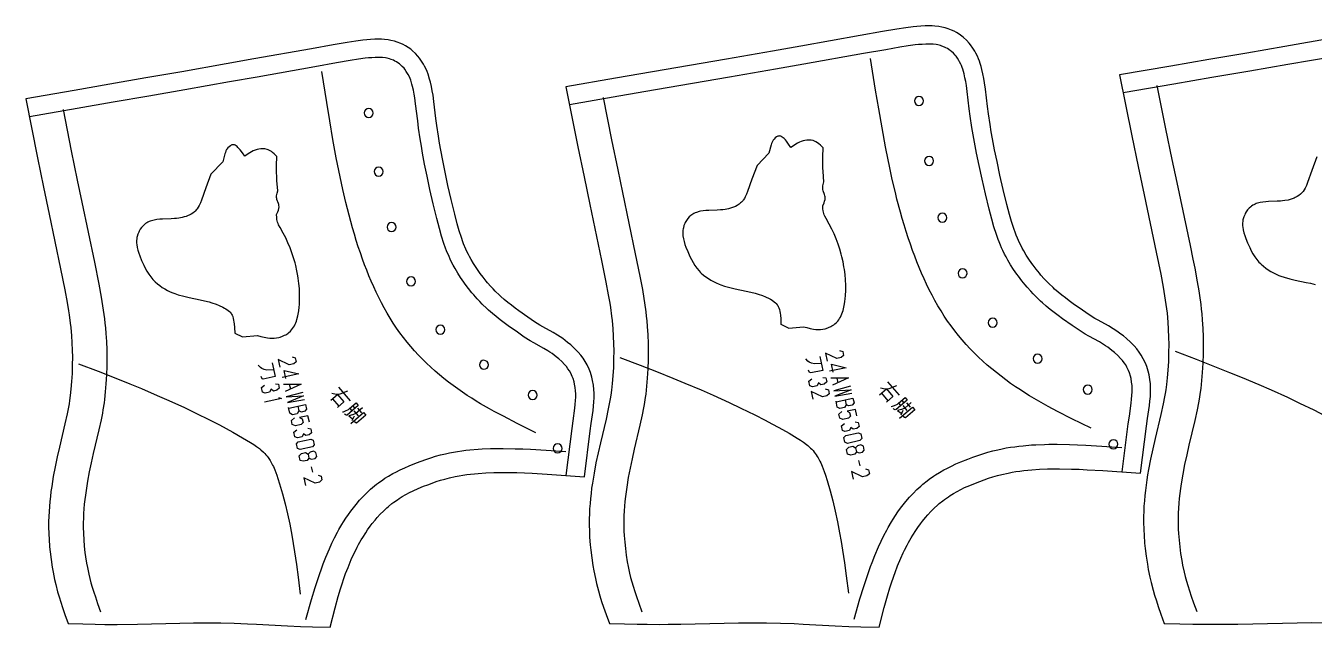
# Model space of a CAD drawing. Extents: x 870 to 2252, y -335 to 1751.
# Drawn here: x 869.5 to 1226.9, y -334.7 to -167.7 of the extents above; entities that cross this region are included whole.
import ezdxf

# ---------------------------------------------------------------- set-up
doc = ezdxf.new("R2010")
doc.units = 0

msp = doc.modelspace()

# ---------------------------------------------------------------- linework, layer by layer
for points in [[(1019.297302, -184.619171), (1022.661621, -201.320267), (1024.364624, -209.670822), (1025.943115, -217.271286), (1029.217896, -232.843201), (1030.441528, -238.842331), (1031.100708, -242.375977), (1031.495239, -244.737762), (1031.675293, -245.9207), (1031.994873, -248.291092), (1032.131958, -249.478897), (1032.354614, -251.859726), (1032.480957, -253.799957), (1032.568237, -256.067688), (1032.594849, -257.88266), (1032.574707, -260.215973), (1032.494995, -262.548187), (1032.357178, -264.87796), (1032.179565, -267.010956), (1031.981567, -268.815063), (1031.779785, -270.282684), (1031.628906, -271.233795), (1031.464355, -272.182465), (1031.098999, -274.073792), (1030.481201, -276.899811), (1028.904785, -283.483124), (1028.266113, -286.271912), (1027.673828, -289.07135), (1027.140869, -291.880554), (1026.679688, -294.698578), (1026.47998, -296.110687), (1026.303101, -297.52475), (1026.150391, -298.940582), (1026.023804, -300.358032), (1025.924683, -301.777222), (1025.854614, -303.197693), (1025.815186, -304.619751), (1025.807739, -306.061951), (1025.856689, -308.226166), (1025.928223, -309.668579), (1026.091187, -311.830109), (1026.235962, -313.268585), (1026.504395, -315.420959), (1026.833008, -317.564148), (1027.085815, -318.986938), (1027.517456, -321.110138), (1027.840698, -322.517212), (1028.380737, -324.61322), (1028.778198, -325.999725), (1029.257568, -327.539337), (1029.767578, -329.069397), (1030.482056, -331.098785), (1031.405029, -333.62616), (1035.597046, -333.747528), (1039.090576, -333.828156), (1041.885376, -333.867218), (1045.384766, -333.875), (1047.717896, -333.857971), (1051.217651, -333.806824), (1063.281738, -333.536133), (1067.178589, -333.468079), (1071.074951, -333.434875), (1074.970459, -333.451355), (1078.864136, -333.532623), (1082.653198, -333.681122), (1085.178589, -333.808289), (1094.016479, -334.30014), (1097.805786, -334.471283), (1101.178345, -334.577057), (1106.23877, -334.684906), (1107.653076, -329.195007), (1108.561401, -325.919861), (1109.210938, -323.750458), (1109.552368, -322.670959), (1110.274292, -320.524292), (1110.657104, -319.457764), (1111.344482, -317.658936), (1112.262451, -315.465729), (1112.920776, -314.023376), (1113.264404, -313.309174), (1113.982056, -311.896637), (1114.356323, -311.198944), (1115.137573, -309.822449), (1115.5448, -309.14447), (1116.393555, -307.810486), (1116.931519, -307.016785), (1117.67749, -305.978394), (1118.259399, -305.215851), (1119.067139, -304.22229), (1119.696045, -303.497986), (1120.566284, -302.560455), (1121.473145, -301.656555), (1122.415161, -300.789246), (1122.89917, -300.3703), (1123.891968, -299.563599), (1124.400635, -299.176544), (1125.441528, -298.436981), (1125.973511, -298.085114), (1126.845703, -297.545258), (1127.859009, -296.970184), (1128.892578, -296.431549), (1129.942993, -295.924438), (1131.364136, -295.288513), (1132.920654, -294.641357), (1134.128662, -294.171295), (1135.345947, -293.727234), (1136.572266, -293.311035), (1137.807373, -292.924438), (1139.050781, -292.569305), (1140.302368, -292.247375), (1142.005981, -291.868225), (1143.086182, -291.661835), (1144.170898, -291.479187), (1145.259766, -291.319122), (1146.352417, -291.180511), (1147.448486, -291.062134), (1148.547363, -290.962799), (1150.751709, -290.816803), (1152.962158, -290.73291), (1154.068604, -290.711334), (1156.281616, -290.703003), (1159.568481, -290.760498), (1161.745972, -290.835663), (1163.920166, -290.93512), (1168.260864, -291.189423), (1178.775024, -291.918793), (1180.408203, -278.841248), (1180.690308, -276.734772), (1181.209106, -273.109161), (1181.351563, -271.888824), (1181.459351, -270.63266), (1181.514526, -269.454163), (1181.514771, -268.203186), (1181.460083, -267.127106), (1181.325439, -265.878601), (1181.092285, -264.567017), (1180.859497, -263.605743), (1180.461548, -262.328674), (1180.092285, -261.376312), (1179.502686, -260.129364), (1178.961548, -259.185303), (1178.349731, -258.267029), (1177.695313, -257.40863), (1176.99353, -256.589844), (1175.959473, -255.525696), (1174.888794, -254.554291), (1173.993774, -253.815506), (1173.291992, -253.273438), (1172.580811, -252.756241), (1171.850708, -252.258789), (1171.119141, -251.792694), (1169.836182, -251.041321), (1166.942505, -249.451904), (1166.05603, -248.928589), (1164.514038, -247.949951), (1162.641479, -246.682098), (1160.05957, -244.864258), (1158.978516, -244.073669), (1157.914063, -243.268631), (1156.880615, -242.45491), (1155.881226, -241.629883), (1154.902466, -240.7771), (1154.470459, -240.383591), (1153.286499, -239.243698), (1152.6604, -238.60405), (1152.038818, -237.94194), (1151.096191, -236.886551), (1150.673218, -236.390732), (1149.790771, -235.306519), (1148.944702, -234.196869), (1148.567017, -233.675934), (1147.781738, -232.533356), (1147.050293, -231.387268), (1146.35498, -230.208115), (1145.918457, -229.414063), (1145.593994, -228.79097), (1145.164917, -227.917892), (1144.868286, -227.276672), (1144.58374, -226.62738), (1144.243286, -225.80011), (1144.019775, -225.223557), (1143.573364, -223.985275), (1142.95105, -222.054443), (1142.384644, -220.080002), (1141.673218, -217.340546), (1140.660767, -213.158203), (1139.742065, -209.162491), (1138.924316, -205.417343), (1138.248047, -202.08847), (1137.689941, -199.09996), (1137.345581, -197.113556), (1137.021851, -195.123856), (1136.572144, -192.108078), (1136.302368, -190.115341), (1135.716797, -185.283859), (1135.476196, -183.530273), (1135.275024, -182.300812), (1135.03418, -181.054489), (1134.746094, -179.805344), (1134.527466, -178.986008), (1134.290649, -178.19664), (1134.062378, -177.522385), (1133.801514, -176.837921), (1133.510986, -176.163116), (1133.076294, -175.283554), (1132.778076, -174.74707), (1132.231934, -173.870697), (1131.61853, -173.024643), (1131.20752, -172.518936), (1130.477783, -171.721054), (1129.673462, -170.975586), (1129.142822, -170.544571), (1128.387573, -170.005157), (1127.708374, -169.587341), (1127.033691, -169.225189), (1126.318848, -168.89183), (1125.342651, -168.514648), (1124.582275, -168.275818), (1123.584717, -168.029953), (1122.764526, -167.881516), (1121.706055, -167.75473), (1120.942749, -167.703476), (1119.942749, -167.680069), (1118.966553, -167.69809), (1117.807129, -167.75882), (1116.71875, -167.846161), (1115.633423, -167.95871), (1113.591187, -168.227997), (1111.121948, -168.621399), (1107.162842, -169.302307), (1100.96167, -170.40387), (1084.493652, -173.326599), (1076.605835, -174.711594), (1063.856201, -176.934998), (1053.610107, -178.711136), (1043.361328, -180.480545), (1033.110962, -182.24527), (1019.297302, -184.619171)], [(869.502869, -187.943085), (872.79187, -204.37706), (874.44519, -212.536407), (875.977417, -219.962814), (879.156494, -235.17804), (880.344421, -241.040039), (880.984253, -244.492844), (881.367249, -246.800537), (881.541931, -247.95636), (881.852234, -250.272385), (881.985291, -251.432892), (882.201477, -253.758942), (882.323975, -255.654755), (882.40863, -257.870453), (882.434326, -259.64389), (882.414734, -261.923798), (882.337341, -264.202576), (882.20343, -266.479065), (882.030823, -268.563171), (881.838623, -270.325958), (881.642639, -271.759827), (881.496155, -272.689087), (881.336304, -273.615967), (880.981445, -275.463928), (880.38147, -278.225342), (878.85083, -284.658234), (878.230591, -287.383545), (877.655457, -290.11911), (877.137878, -292.864014), (876.690002, -295.617584), (876.496094, -296.997375), (876.32428, -298.378967), (876.176086, -299.762299), (876.05304, -301.147186), (875.956726, -302.533752), (875.888672, -303.92157), (875.850342, -305.310944), (875.843079, -306.720032), (875.890625, -308.834656), (875.9599, -310.244019), (876.118103, -312.356018), (876.258545, -313.761505), (876.519287, -315.864716), (876.838135, -317.958466), (877.083496, -319.348511), (877.50238, -321.423035), (877.816284, -322.797913), (878.340515, -324.846161), (878.72644, -326.201172), (879.191772, -327.705353), (879.686951, -329.200256), (880.380615, -331.183228), (881.276611, -333.652832), (885.346863, -333.771332), (888.738647, -333.849945), (891.452271, -333.888031), (894.849915, -333.895569), (900.513, -333.828705), (912.226318, -333.563812), (916.009888, -333.497223), (919.792969, -333.464691), (923.575073, -333.480621), (927.35553, -333.559875), (931.034363, -333.704803), (933.486206, -333.82901), (942.067139, -334.309357), (945.746216, -334.47644), (949.02063, -334.579651), (953.933777, -334.684906), (955.307007, -329.321411), (956.188965, -326.12149), (956.819641, -324.001678), (957.151245, -322.946838), (957.852295, -320.84903), (958.224121, -319.806641), (958.891479, -318.049011), (959.782532, -315.906738), (960.42157, -314.497681), (960.755188, -313.799866), (961.451843, -312.419647), (961.81543, -311.737793), (962.574097, -310.392426), (962.969604, -309.729706), (963.794189, -308.425629), (964.316406, -307.650299), (965.040527, -306.635803), (965.605591, -305.890656), (966.390076, -304.919647), (967.000366, -304.212189), (967.844727, -303.296661), (968.724731, -302.413757), (969.639282, -301.566315), (970.109131, -301.156921), (971.073181, -300.368378), (971.567261, -299.990082), (972.578491, -299.266998), (973.095459, -298.922882), (973.942627, -298.395233), (974.926208, -297.833435), (975.929565, -297.307129), (976.949524, -296.811584), (978.329651, -296.189941), (979.840698, -295.557648), (981.013367, -295.098358), (982.19519, -294.664398), (983.385864, -294.25769), (984.585083, -293.879913), (985.792542, -293.532806), (987.007935, -293.21817), (988.661987, -292.847687), (989.71051, -292.646057), (990.76355, -292.46756), (991.820679, -292.311218), (992.881592, -292.175751), (993.945679, -292.060028), (995.012573, -291.962921), (997.152954, -291.82016), (999.299377, -291.738037), (1000.373718, -291.716858), (1002.522583, -291.708618), (1005.714111, -291.764618), (1007.828247, -291.837952), (1009.939209, -291.935028), (1014.153748, -292.183441), (1024.509644, -292.906158), (1026.095703, -280.128906), (1026.369385, -278.071472), (1026.873535, -274.528046), (1027.012085, -273.333282), (1027.116943, -272.102936), (1027.170654, -270.947754), (1027.171021, -269.721466), (1027.117676, -268.665649), (1026.986572, -267.440704), (1026.759399, -266.154327), (1026.532349, -265.209534), (1026.144287, -263.955627), (1025.783203, -263.01825), (1025.206909, -261.791901), (1024.677612, -260.862885), (1024.079956, -259.960175), (1023.440735, -259.116516), (1022.755005, -258.311096), (1021.745361, -257.265137), (1020.69989, -256.310303), (1019.825989, -255.584137), (1019.141174, -255.051758), (1018.446777, -254.543625), (1017.734131, -254.054916), (1017.019348, -253.596786), (1015.769592, -252.860184), (1012.960266, -251.307343), (1012.103516, -250.798355), (1010.610352, -249.844727), (1008.795593, -248.608154), (1006.290588, -246.833191), (1005.242859, -246.061951), (1004.211243, -245.276871), (1003.210266, -244.48378), (1002.242859, -243.680115), (1001.295532, -242.849335), (1000.878784, -242.467422), (999.731934, -241.356247), (999.126648, -240.733704), (998.525208, -240.089172), (997.611511, -239.059601), (997.202576, -238.577026), (996.347534, -237.519836), (995.528198, -236.438202), (995.163269, -235.931473), (994.402771, -234.818085), (993.695068, -233.701904), (993.022217, -232.553513), (992.600037, -231.780502), (992.286133, -231.17366), (991.870605, -230.322693), (991.596558, -229.726746), (990.969116, -228.235626), (990.762024, -227.697922), (990.329529, -226.490387), (989.726379, -224.60672), (989.177246, -222.680313), (988.487427, -220.005859), (987.504761, -215.920624), (986.613037, -212.01741), (985.819519, -208.359177), (985.163269, -205.107849), (984.621704, -202.188828), (984.287476, -200.248856), (983.973511, -198.305817), (983.53717, -195.360352), (983.275391, -193.41452), (982.707214, -188.694138), (982.473389, -186.978973), (982.277893, -185.775223), (982.043518, -184.554489), (981.763, -183.33078), (981.539734, -182.489014), (981.113953, -181.137497), (980.84198, -180.419174), (980.558472, -179.756134), (980.134888, -178.892929), (979.843201, -178.364487), (979.309875, -177.502731), (978.710205, -176.669769), (978.306458, -176.169647), (977.591248, -175.382492), (976.802429, -174.646683), (976.279358, -174.219254), (975.53772, -173.686401), (974.870361, -173.273438), (974.207886, -172.915665), (973.505371, -172.585892), (972.54718, -172.213089), (971.798157, -171.976288), (970.818359, -171.733124), (970.01123, -171.586136), (968.973511, -171.460968), (968.223511, -171.410355), (967.244751, -171.387375), (966.290161, -171.405151), (965.158936, -171.464798), (964.097473, -171.550583), (963.039124, -171.661057), (961.051453, -171.924911), (958.650696, -172.309921), (954.805237, -172.975586), (948.783936, -174.052216), (932.794922, -176.908508), (925.13678, -178.261993), (912.758057, -180.434875), (902.809998, -182.170654), (892.859436, -183.899841), (882.907104, -185.624481), (869.502869, -187.943085)], [(1231.883301, -171.161285), (1218.762573, -173.43515), (1208.218384, -175.251678), (1197.671509, -177.061249), (1187.122925, -178.866043), (1172.900635, -181.29512)], [(1173.679565, -291.565186), (1175.350464, -278.186829), (1175.63855, -276.035156), (1176.151245, -272.452179), (1176.276978, -271.375183), (1176.369507, -270.29541), (1176.414551, -269.334412), (1176.414673, -268.332062), (1176.373901, -267.530121), (1176.27356, -266.599304), (1176.098511, -265.614594), (1175.941406, -264.96582), (1175.643921, -264.011017), (1175.403442, -263.390747), (1174.978149, -262.491241), (1174.622192, -261.870392), (1174.195435, -261.229919), (1173.728027, -260.616791), (1173.224854, -260.029633), (1172.413818, -259.195007), (1171.550171, -258.41153), (1170.810791, -257.801117), (1170.23291, -257.354797), (1169.644409, -256.926788), (1169.044067, -256.517639), (1168.459473, -256.145355), (1167.319336, -255.477615), (1164.418091, -253.883972), (1163.392578, -253.278702), (1161.717285, -252.215424), (1159.74353, -250.879013), (1157.085938, -249.007919), (1155.934937, -248.166046), (1154.798218, -247.306396), (1153.679321, -246.425507), (1152.582031, -245.519638), (1151.509766, -244.585342), (1150.984009, -244.106522), (1149.694702, -242.865112), (1148.978516, -242.133469), (1148.277344, -241.386597), (1147.253906, -240.240662), (1146.755005, -239.655853), (1145.78418, -238.46312), (1144.851563, -237.240036), (1144.400269, -236.617462), (1143.529419, -235.35051), (1142.702759, -234.055145), (1141.922607, -232.732178), (1141.421509, -231.820267), (1141.043213, -231.093704), (1140.561523, -230.113907), (1140.217896, -229.371124), (1139.889526, -228.621597), (1139.50708, -227.692657), (1139.242554, -227.010147), (1138.745972, -225.632736), (1138.071655, -223.540268), (1137.464478, -221.424286), (1136.72644, -218.581512), (1135.697021, -214.329651), (1134.765381, -210.277847), (1133.933838, -206.469025), (1133.242188, -203.064331), (1132.670654, -200.003738), (1132.315918, -197.958664), (1131.982666, -195.909378), (1131.522949, -192.826401), (1131.243774, -190.764374), (1130.658691, -185.937332), (1130.432495, -184.288712), (1130.253784, -183.196442), (1130.044189, -182.111679), (1129.796143, -181.036362), (1129.619995, -180.376602), (1129.431396, -179.74762), (1129.262573, -179.249023), (1129.074341, -178.755234), (1128.879517, -178.302612), (1128.558838, -177.653625), (1128.382446, -177.336319), (1127.998047, -176.719727), (1127.572144, -176.132187), (1127.34375, -175.851166), (1126.856323, -175.318283), (1126.328735, -174.829178), (1126.050049, -174.602814), (1125.566284, -174.257263), (1125.164307, -174.01004), (1124.748169, -173.786682), (1124.319702, -173.586838), (1123.657837, -173.331131), (1123.206665, -173.189407), (1122.519287, -173.019989), (1122.00647, -172.927185), (1121.231567, -172.834366), (1120.712036, -172.799454), (1119.930176, -172.781174), (1119.147095, -172.795624), (1118.144653, -172.84816), (1117.185791, -172.92511), (1116.229858, -173.024216), (1114.325928, -173.275269), (1111.955322, -173.652924), (1108.041016, -174.326126), (1101.853394, -175.425308), (1085.380249, -178.348938), (1077.484863, -179.735275), (1064.729858, -181.959641), (1054.47937, -183.736481), (1044.227783, -185.506409), (1033.975464, -187.271439), (1020.304871, -189.620743)], [(1019.414612, -292.550476), (1021.037231, -279.478424), (1021.317078, -277.376007), (1021.815002, -273.875), (1021.937073, -272.822662), (1022.0271, -271.7677), (1022.070679, -270.828674), (1022.070923, -269.849365), (1022.031433, -269.065735), (1021.934143, -268.156372), (1021.764282, -267.194611), (1021.611938, -266.560822), (1021.323181, -265.628052), (1021.089722, -265.02182), (1020.676514, -264.142487), (1020.330994, -263.536041), (1019.916992, -262.910858), (1019.463318, -262.312103), (1018.974976, -261.738464), (1018.1875, -260.922607), (1017.348755, -260.156555), (1016.630371, -259.559692), (1016.06958, -259.123718), (1015.498047, -258.705505), (1014.915161, -258.305786), (1014.347534, -257.941986), (1013.240662, -257.289642), (1010.423706, -255.732498), (1009.427856, -255.140976), (1007.801331, -254.10202), (1005.885193, -252.796478), (1003.304443, -250.967773), (1002.186707, -250.145035), (1001.083008, -249.305069), (999.996765, -248.444412), (998.931641, -247.559494), (997.89093, -246.646942), (997.380737, -246.179367), (996.128662, -244.966248), (995.433472, -244.251434), (994.752869, -243.52179), (993.758545, -242.401443), (993.273987, -241.829727), (992.331177, -240.66394), (991.425659, -239.468674), (990.987549, -238.860306), (990.142273, -237.622574), (989.339966, -236.357346), (988.583008, -235.065353), (988.096619, -234.174728), (987.729248, -233.464676), (987.26178, -232.507294), (986.928101, -231.781601), (986.238037, -230.141525), (985.981079, -229.474487), (985.498962, -228.128357), (984.844299, -226.083786), (984.255005, -224.016479), (983.538574, -221.239212), (982.539368, -217.084915), (981.634888, -213.125931), (980.827637, -209.404327), (980.156128, -206.077606), (979.601318, -203.086945), (979.257019, -201.088669), (978.933411, -199.086288), (978.487244, -196.073975), (978.216248, -194.059296), (977.648499, -189.343277), (977.428955, -187.732529), (977.255554, -186.665268), (977.052063, -185.60527), (976.811218, -184.554413), (976.640198, -183.909637), (976.293152, -182.808044), (976.110474, -182.32547), (975.92157, -181.883591), (975.610535, -181.25), (975.439575, -180.940186), (975.066833, -180.337921), (974.653564, -179.763824), (974.431763, -179.489182), (973.958496, -178.968201), (973.445679, -178.489914), (973.174744, -178.268478), (972.704773, -177.93074), (972.314636, -177.689407), (971.910767, -177.471283), (971.494812, -177.276047), (970.852173, -177.026016), (970.413879, -176.887451), (969.746155, -176.72171), (969.248413, -176.631088), (968.495972, -176.540344), (967.991638, -176.506287), (967.232422, -176.48848), (966.472107, -176.502609), (965.498718, -176.553986), (964.567566, -176.629211), (963.639526, -176.726089), (961.790894, -176.971481), (959.489441, -177.340576), (955.688965, -177.998428), (949.681213, -179.072647), (933.687195, -181.929886), (926.021484, -183.284729), (913.637268, -185.458511), (903.684875, -187.195038), (893.731445, -188.924728), (883.777161, -190.649719), (870.50415, -192.945663)], [(1165.029541, -279.396179), (1159.69519, -276.774841), (1155.723999, -274.753265), (1153.102417, -273.357483), (1151.801636, -272.640778), (1149.223999, -271.162659), (1147.948608, -270.398346), (1146.683472, -269.615143), (1145.428955, -268.811981), (1144.060181, -267.901947), (1142.706909, -266.965576), (1141.370483, -266.002838), (1140.052734, -265.013672), (1138.754883, -263.998016), (1137.478516, -262.955811), (1136.224976, -261.887024), (1134.99585, -260.791687), (1133.792603, -259.669617), (1132.616577, -258.520813), (1131.469482, -257.345276), (1130.352661, -256.142792), (1129.267578, -254.913589), (1128.215698, -253.657227), (1127.198608, -252.374207), (1126.193359, -251.031601), (1125.224976, -249.662109), (1124.292603, -248.267258), (1123.394897, -246.848557), (1122.530884, -245.407532), (1121.699707, -243.945694), (1120.900024, -242.464493), (1120.130859, -240.9655), (1119.391235, -239.450195), (1118.679932, -237.920074), (1117.996094, -236.376602), (1117.338379, -234.821289), (1116.705933, -233.255783), (1116.097778, -231.68132), (1115.512573, -230.099792), (1114.887207, -228.332413), (1114.287964, -226.558273), (1113.713623, -224.777695), (1113.162964, -222.991013), (1112.635132, -221.198593), (1112.128662, -219.400742), (1111.175415, -215.790466), (1110.72644, -213.978668), (1109.877441, -210.343552), (1109.086426, -206.695496), (1108.709717, -204.86734), (1108.004761, -201.291946), (1107.034546, -196.047256), (1106.123291, -190.791672), (1105.254639, -185.528275), (1103.858398, -176.746201)], [(1232.756958, -176.185852), (1219.630981, -178.460693), (1209.08252, -180.277924), (1198.532837, -182.087997), (1187.9823, -183.893158), (1173.914307, -186.295822)], [(1011.016541, -280.660431), (1005.836121, -278.098602), (1001.980164, -276.123108), (999.434692, -274.759338), (998.171753, -274.059174), (995.669617, -272.615143), (994.431763, -271.868622), (993.203796, -271.103668), (991.98645, -270.319214), (990.656311, -269.42926), (989.341553, -268.513672), (988.043396, -267.572266), (986.763428, -266.605164), (985.50293, -265.612213), (984.263489, -264.593475), (983.046387, -263.548859), (981.853088, -262.478424), (980.685059, -261.382111), (979.543701, -260.259827), (978.43042, -259.111633), (977.34668, -257.937347), (976.293823, -256.737152), (975.273499, -255.510742), (974.286804, -254.258514), (973.309753, -252.945541), (972.368835, -251.606522), (971.462952, -250.242889), (970.591003, -248.856171), (969.752014, -247.4478), (968.944885, -246.019135), (968.16864, -244.571793), (967.422058, -243.107254), (966.704224, -241.626907), (966.014038, -240.132111), (965.350525, -238.624557), (964.712585, -237.105423), (964.09906, -235.576553), (963.509094, -234.03894), (962.941406, -232.494568), (962.334167, -230.767181), (961.752319, -229.033234), (961.194763, -227.293121), (960.660217, -225.54715), (960.147705, -223.795654), (959.656006, -222.038895), (958.730652, -218.511368), (958.294739, -216.741211), (957.470703, -213.189804), (956.70282, -209.625809), (956.337219, -207.839874), (955.652893, -204.346634), (954.710999, -199.221985), (953.826294, -194.086746), (952.983154, -188.943939), (951.62793, -180.363205)], [(1172.900635, -181.29512), (1176.339844, -198.263397), (1178.092896, -206.805237), (1179.717407, -214.579803), (1183.087891, -230.508362), (1184.34729, -236.644608), (1185.025879, -240.259094), (1185.431885, -242.674988), (1185.617188, -243.884995), (1185.946167, -246.309845), (1186.08728, -247.524918), (1186.31665, -249.960541), (1186.446533, -251.945145), (1186.536499, -254.264801), (1186.563843, -256.121368), (1186.543213, -258.508118), (1186.461426, -260.893768), (1186.31958, -263.276947), (1186.136841, -265.458771), (1185.933228, -267.304169), (1185.725464, -268.80545), (1185.570313, -269.778442), (1185.400879, -270.748901), (1185.025024, -272.683563), (1184.389404, -275.574249), (1182.767456, -282.308014), (1182.110229, -285.160339), (1181.500854, -288.023621), (1180.952515, -290.897034), (1180.705078, -292.337189), (1180.477905, -293.779572), (1180.272461, -295.224091), (1180.090454, -296.670532), (1179.933472, -298.118896), (1179.803223, -299.568909), (1179.701172, -301.020691), (1179.62915, -302.473785), (1179.588623, -303.928589), (1179.580933, -305.403809), (1179.63147, -307.617676), (1179.705078, -309.093201), (1179.872925, -311.30426), (1180.021851, -312.775604), (1180.298218, -314.977173), (1180.636597, -317.169769), (1180.896851, -318.625305), (1181.340942, -320.797211), (1181.673828, -322.236511), (1182.229492, -324.38031), (1182.63855, -325.798279), (1183.131836, -327.373352), (1183.656738, -328.938538), (1184.39209, -331.014343), (1185.341797, -333.599457), (1189.656006, -333.723755), (1193.251099, -333.806366), (1196.127197, -333.846375), (1199.728394, -333.854431), (1202.129272, -333.837067), (1205.730713, -333.784882), (1218.145874, -333.508362), (1222.156006, -333.438934), (1226.165771, -333.405121), (1230.174438, -333.422058)], [(1183.256592, -184.302887), (1185.678223, -196.255936), (1187.429321, -204.787384), (1188.776855, -211.241943), (1192.463745, -228.668976), (1193.260864, -232.519333), (1193.76355, -235.029755), (1194.468628, -238.803162), (1194.891479, -241.325195), (1195.085083, -242.588394), (1195.430176, -245.119568), (1195.579102, -246.387848), (1195.710815, -247.657852), (1195.85498, -249.324371), (1196.002686, -251.693665), (1196.087891, -254.06694), (1196.115112, -256.1521), (1196.089844, -258.739166), (1196.001221, -261.325104), (1195.851196, -263.908691), (1195.669067, -266.176239), (1195.427734, -268.44046), (1195.301758, -269.407257), (1194.996826, -271.383087), (1194.822998, -272.367218), (1194.439819, -274.329437), (1193.795776, -277.261902), (1192.15918, -284.095154), (1191.544678, -286.768402), (1190.972046, -289.451355), (1190.455078, -292.143433), (1190.007202, -294.843903), (1189.813354, -296.197113), (1189.64209, -297.552094), (1189.494873, -298.908905), (1189.373413, -300.267273), (1189.279541, -301.62738), (1189.214844, -302.988739), (1189.180908, -304.351776), (1189.178101, -305.587219), (1189.222778, -307.441132), (1189.284546, -308.676697), (1189.423584, -310.528229), (1189.617065, -312.375671), (1189.86731, -314.246765), (1190.181641, -316.168884), (1190.422974, -317.444397), (1190.833252, -319.347076), (1191.139282, -320.607544), (1191.471558, -321.86084), (1191.8302, -323.106323), (1192.286743, -324.566559), (1192.773071, -326.017426), (1193.454834, -327.941315), (1194.335938, -330.336975)], [(1029.647217, -187.627808), (1032, -199.312775), (1033.701172, -207.652969), (1035.010498, -213.963196), (1038.593628, -231.003784), (1039.857666, -237.227463), (1040.543457, -240.919998), (1040.954834, -243.38797), (1041.143066, -244.624023), (1041.47876, -247.100861), (1041.623779, -248.341827), (1041.751953, -249.584488), (1041.892334, -251.216171), (1042.036499, -253.541046), (1042.119629, -255.869797), (1042.146118, -257.913361), (1042.121338, -260.446991), (1042.035034, -262.979492), (1041.888916, -265.509735), (1041.710938, -267.734283), (1041.475098, -269.957184), (1041.352051, -270.906403), (1041.055298, -272.838379), (1040.88623, -273.800781), (1040.51355, -275.719635), (1039.887329, -278.587463), (1038.296631, -285.270264), (1037.700439, -287.879944), (1037.144897, -290.499084), (1036.643311, -293.126923), (1036.208862, -295.762848), (1036.020874, -297.083679), (1035.854736, -298.406281), (1035.711914, -299.73053), (1035.594238, -301.056396), (1035.503052, -302.38385), (1035.440308, -303.712616), (1035.407471, -305.042969), (1035.404785, -306.2453), (1035.447998, -308.049652), (1035.507568, -309.252106), (1035.641846, -311.054138), (1035.828613, -312.852234), (1036.070435, -314.674011), (1036.37439, -316.546906), (1036.60791, -317.789764), (1037.004883, -319.64389), (1037.301025, -320.872284), (1037.622681, -322.093781), (1037.969971, -323.30777), (1038.412354, -324.732544), (1038.883789, -326.148285), (1039.5448, -328.025726), (1040.399048, -330.363678)], [(1118.518921, -188.570313), (1118.426392, -188.091446), (1118.157593, -187.684525), (1117.75354, -187.411407), (1117.275635, -187.313705), (1116.796753, -187.406326), (1116.389771, -187.675156), (1116.116699, -188.079208), (1116.019043, -188.557068), (1116.111572, -189.035889), (1116.380493, -189.442841), (1116.784546, -189.715973), (1117.262329, -189.813675), (1117.741211, -189.721054), (1118.148193, -189.452225), (1118.421265, -189.048157), (1118.518921, -188.570313)], [(879.846313, -190.952728), (882.130188, -202.369644), (883.781616, -210.518509), (885.052734, -216.684448), (888.532227, -233.338593), (889.760437, -239.42511), (890.426941, -243.036911), (890.826721, -245.450729), (891.009766, -246.659714), (891.33606, -249.082108), (891.47699, -250.295822), (891.601685, -251.511093), (891.738342, -253.108002), (891.879028, -255.388428), (891.959961, -257.672638), (891.985596, -259.674561), (891.961548, -262.154755), (891.877502, -264.633911), (891.735107, -267.110779), (891.561523, -269.292419), (891.331238, -271.473969), (891.210999, -272.405548), (890.922302, -274.293732), (890.758057, -275.234283), (890.395813, -277.109802), (889.787476, -279.912994), (888.242615, -286.445374), (887.664734, -288.991516), (887.126404, -291.546722), (886.640198, -294.110382), (886.219177, -296.681824), (886.037109, -297.970306), (885.875977, -299.260468), (885.737549, -300.552246), (885.623474, -301.845551), (885.535217, -303.140381), (885.474426, -304.436523), (885.442688, -305.734131), (885.440063, -306.903442), (885.481689, -308.658081), (885.576599, -310.412018), (885.723083, -312.163422), (885.9198, -313.910339), (886.082275, -315.101288), (886.375854, -316.924866), (886.60144, -318.135101), (886.985107, -319.940704), (887.271484, -321.137054), (887.582397, -322.326721), (887.918274, -323.509186), (888.346619, -324.89856), (888.803101, -326.279175), (889.443176, -328.110199), (890.270691, -330.39035)], [(965.898132, -191.91629), (965.80542, -191.437424), (965.536621, -191.030502), (965.132568, -190.757385), (964.654724, -190.659683), (964.175842, -190.752304), (963.768982, -191.021133), (963.49585, -191.425186), (963.398132, -191.903046), (963.490784, -192.381866), (963.759521, -192.788818), (964.163635, -193.061951), (964.641479, -193.159637), (965.120361, -193.067032), (965.527222, -192.798203), (965.800354, -192.394135), (965.898132, -191.91629)], [(1078.963623, -250.563705), (1081.155396, -251.660187), (1085.239868, -251.236328), (1086.169312, -251.497772), (1087.101074, -251.732498), (1088.037354, -251.913666), (1088.665161, -251.99144), (1089.296509, -252.025467), (1089.932373, -252.007965), (1090.5896, -251.929642), (1091.243652, -251.790741), (1091.566895, -251.699295), (1092.200562, -251.473709), (1092.809937, -251.193237), (1093.103027, -251.033157), (1093.6604, -250.674561), (1093.922729, -250.476715), (1094.409302, -250.045197), (1094.727417, -249.70343), (1095.016724, -249.339371), (1095.278442, -248.954727), (1095.514404, -248.551285), (1095.725952, -248.130783), (1095.914551, -247.695038), (1096.081787, -247.245743), (1096.229248, -246.78476), (1096.470337, -245.834564), (1096.567139, -245.348938), (1096.720703, -244.365387), (1096.831055, -243.377228), (1096.892944, -242.626007), (1096.963379, -241.139328), (1096.965332, -239.671906), (1096.901978, -238.22171), (1096.776489, -236.786835), (1096.592041, -235.365036), (1096.478638, -234.658386), (1096.211426, -233.252487), (1095.887573, -231.834412), (1095.703735, -231.118195), (1095.295166, -229.693314), (1094.831909, -228.280457), (1094.3125, -226.88176), (1093.73584, -225.499573), (1093.100952, -224.135925), (1092.406738, -222.793152), (1091.526367, -221.239807), (1091.153687, -220.519058), (1090.994019, -220.151672), (1090.859009, -219.777573), (1090.754028, -219.395157), (1090.690552, -219.058594), (1090.62854, -218.485458), (1090.593628, -217.668777), (1090.942505, -216.89241), (1091.111572, -216.427109), (1091.225098, -215.962418), (1091.262329, -215.498474), (1091.234619, -215.190231), (1091.167114, -214.882492), (1091.071533, -214.574844), (1090.686768, -213.493439), (1090.612061, -213.181747), (1090.575806, -212.895615), (1090.579468, -212.50441), (1090.632324, -212.110977), (1090.720825, -211.716049), (1090.911377, -211.05574), (1090.678101, -208.184998), (1090.615234, -207.108047), (1090.575928, -206.030426), (1090.565186, -205.125153), (1090.577515, -204.032608), (1090.66394, -201.573242), (1089.926025, -200.839096), (1089.465454, -200.433167), (1089.145264, -200.188049), (1088.638428, -199.871826), (1088.278931, -199.703049), (1087.921387, -199.579208), (1087.359253, -199.457184), (1086.77771, -199.407501), (1086.189941, -199.425583), (1085.609375, -199.506561), (1085.149048, -199.616409), (1084.623779, -199.791718), (1084.116699, -200.009567), (1083.625, -200.262772), (1083.145386, -200.544495), (1082.442261, -201.004532), (1081.749512, -201.488556), (1081.092285, -200.51413), (1080.485596, -199.712723), (1080.216431, -199.396912), (1079.852417, -199.007843), (1079.619263, -198.784988), (1079.374146, -198.584961), (1079.117676, -198.423355), (1078.940552, -198.344452), (1078.758911, -198.294022), (1078.565308, -198.276718), (1078.360596, -198.2966), (1078.155151, -198.350937), (1077.951538, -198.43515), (1077.752808, -198.544998), (1077.380859, -198.823074), (1077.069458, -199.140976), (1076.820313, -199.476395), (1076.713379, -199.652267), (1076.529541, -200.017578), (1076.378662, -200.397537), (1076.252319, -200.788086), (1075.646484, -203.032303), (1072.361572, -206.463699), (1070.957886, -210.290222), (1069.740723, -213.677063), (1069.440552, -214.444214), (1069.099121, -215.181747), (1068.838379, -215.647812), (1068.544312, -216.086914), (1068.382813, -216.294495), (1068.013916, -216.696121), (1067.805176, -216.888046), (1067.354614, -217.24054), (1066.866577, -217.552658), (1066.3479, -217.825821), (1066.079468, -217.948273), (1065.528931, -218.165817), (1064.965942, -218.348114), (1064.397949, -218.496674), (1063.474365, -218.672607), (1062.859375, -218.751907), (1062.243164, -218.807419), (1061.313354, -218.858826), (1058.958618, -218.93573), (1058.177246, -218.984558), (1057.401611, -219.065887), (1056.641113, -219.19249), (1056.269409, -219.276718), (1055.548706, -219.494995), (1055.202271, -219.632141), (1054.866455, -219.790268), (1054.542603, -219.970627), (1054.231812, -220.175232), (1053.992065, -220.357849), (1053.541992, -220.768433), (1053.134155, -221.232224), (1052.771973, -221.740463), (1052.459106, -222.284607), (1052.322266, -222.567307), (1052.090088, -223.148666), (1051.91626, -223.744064), (1051.852295, -224.044449), (1051.791992, -224.440506), (1051.75769, -224.836868), (1051.747681, -225.2332), (1051.760254, -225.629486), (1051.793945, -226.025497), (1051.917969, -226.815781), (1052.106567, -227.602844), (1052.346558, -228.384995), (1052.625122, -229.160858), (1053.117676, -230.38382), (1053.717285, -231.722534), (1054.151489, -232.587341), (1054.619873, -233.424255), (1055.127808, -234.228394), (1055.68103, -234.99472), (1056.285034, -235.718353), (1056.607666, -236.062805), (1056.899414, -236.351517), (1057.513916, -236.900818), (1058.166138, -237.412689), (1058.851196, -237.887253), (1059.564697, -238.324875), (1060.30188, -238.725464), (1061.058228, -239.089249), (1061.828979, -239.416443), (1062.318604, -239.603439), (1063.307983, -239.938934), (1064.812378, -240.363007), (1066.332153, -240.719604), (1069.37854, -241.353699), (1070.613037, -241.628281), (1071.838135, -241.938583), (1072.649536, -242.174561), (1073.858765, -242.586166), (1074.659668, -242.907059), (1075.677734, -243.382019), (1076.115723, -243.615616), (1076.540527, -243.869064), (1077.136475, -244.292725), (1077.494873, -244.608582), (1077.659424, -244.777618), (1077.95459, -245.139725), (1078.083252, -245.333359), (1078.235229, -245.610855), (1078.39624, -245.998825), (1078.543823, -246.487808), (1078.658936, -246.991913), (1078.750854, -247.502808), (1078.82251, -248.015274), (1078.917969, -249.043869), (1078.993164, -250.591751)], [(927.465149, -252.995621), (929.656921, -254.092102), (933.741394, -253.668243), (934.670898, -253.929718), (935.602722, -254.164413), (936.53894, -254.345581), (937.166687, -254.423355), (937.798157, -254.457413), (938.43396, -254.43988), (939.091125, -254.361557), (939.745239, -254.222656), (940.068481, -254.13121), (940.702087, -253.905624), (941.311523, -253.625153), (941.604614, -253.465073), (942.162109, -253.106476), (942.424377, -252.90863), (942.910889, -252.477097), (943.229065, -252.135345), (943.51825, -251.771286), (943.780029, -251.386642), (944.015991, -250.9832), (944.227478, -250.562683), (944.416138, -250.126953), (944.583313, -249.677658), (944.730652, -249.216675), (944.971863, -248.266525), (945.068665, -247.780899), (945.222351, -246.797302), (945.332642, -245.809128), (945.394409, -245.057922), (945.464905, -243.571243), (945.466919, -242.103867), (945.403625, -240.653625), (945.278198, -239.21875), (945.093628, -237.796951), (944.980225, -237.090302), (944.712952, -235.684402), (944.389221, -234.266327), (944.2052, -233.55011), (943.796753, -232.125229), (943.333435, -230.712372), (942.814026, -229.313705), (942.237427, -227.931473), (941.602539, -226.567841), (940.908264, -225.225067), (940.027954, -223.671707), (939.655396, -222.950974), (939.495544, -222.583633), (939.360535, -222.209488), (939.255676, -221.827072), (939.192078, -221.490509), (939.130188, -220.917374), (939.095215, -220.100693), (939.444031, -219.324326), (939.613159, -218.859024), (939.726685, -218.394333), (939.763855, -217.930389), (939.736206, -217.622147), (939.668823, -217.314407), (939.57312, -217.00676), (939.188354, -215.925354), (939.113586, -215.613663), (939.077393, -215.32753), (939.081055, -214.936356), (939.133911, -214.542923), (939.222412, -214.147964), (939.412964, -213.487656), (939.179688, -210.616913), (939.11676, -209.539963), (939.077393, -208.462341), (939.066589, -207.557068), (939.079102, -206.464523), (939.165527, -204.005157), (938.427551, -203.271057), (937.96698, -202.865067), (937.646851, -202.619949), (937.140076, -202.303741), (936.780518, -202.134964), (936.422974, -202.011124), (935.86084, -201.889099), (935.279297, -201.839417), (934.691528, -201.857529), (934.11084, -201.938477), (933.650574, -202.048309), (933.125305, -202.223633), (932.618286, -202.441483), (932.126526, -202.694717), (931.647034, -202.97644), (930.94397, -203.436447), (930.25116, -203.920471), (929.593872, -202.946045), (928.987183, -202.144638), (928.717957, -201.828827), (928.354065, -201.439758), (928.12085, -201.216904), (927.875732, -201.016876), (927.619263, -200.85527), (927.442261, -200.776367), (927.260498, -200.725937), (927.066772, -200.708633), (926.862244, -200.728516), (926.656677, -200.782852), (926.453186, -200.867065), (926.254333, -200.976913), (925.882568, -201.25499), (925.570984, -201.572891), (925.32196, -201.90831), (925.215088, -202.084183), (925.031128, -202.449493), (924.880188, -202.829483), (924.753906, -203.220032), (924.148132, -205.464218), (920.863159, -208.895615), (919.459534, -212.722137), (918.242432, -216.108978), (917.942139, -216.876129), (917.600708, -217.613663), (917.339966, -218.079727), (917.045837, -218.518829), (916.884338, -218.726395), (916.515442, -219.128036), (916.306702, -219.319962), (915.856323, -219.672455), (915.368164, -219.984558), (914.849487, -220.257736), (914.581055, -220.380188), (914.030396, -220.597763), (913.467468, -220.780029), (912.899597, -220.928589), (911.975891, -221.104568), (911.360901, -221.183823), (910.744751, -221.239334), (909.815002, -221.290741), (907.460144, -221.367645), (906.678833, -221.416473), (905.903198, -221.497803), (905.142639, -221.624405), (904.770813, -221.708633), (904.050293, -221.926941), (903.703796, -222.064102), (903.368042, -222.222183), (903.044189, -222.402527), (902.733337, -222.607147), (902.493652, -222.789795), (902.043579, -223.200348), (901.635681, -223.664139), (901.273499, -224.172379), (900.960693, -224.716522), (900.823914, -224.999252), (900.591797, -225.580582), (900.417847, -226.175964), (900.353882, -226.476364), (900.293579, -226.872421), (900.259216, -227.268784), (900.249207, -227.665115), (900.26178, -228.061401), (900.295532, -228.457413), (900.419617, -229.247696), (900.608093, -230.03476), (900.848206, -230.81691), (901.126648, -231.592773), (901.619263, -232.815735), (902.218811, -234.154449), (902.653076, -235.019287), (903.121399, -235.856171), (903.629333, -236.660309), (904.182556, -237.426636), (904.786438, -238.150269), (905.109192, -238.49472), (905.401001, -238.783432), (906.015503, -239.332733), (906.667725, -239.84465), (907.352783, -240.319168), (908.066223, -240.75679), (908.803406, -241.157379), (909.559753, -241.521164), (910.330627, -241.848358), (910.820129, -242.035339), (911.80957, -242.37085), (913.313965, -242.794922), (914.83374, -243.15152), (917.880066, -243.785614), (919.114563, -244.060196), (920.3396, -244.370499), (921.151062, -244.606476), (922.360291, -245.018112), (923.161316, -245.338974), (924.179443, -245.813934), (924.617249, -246.047531), (925.042114, -246.300964), (925.638, -246.72464), (925.99646, -247.040497), (926.161011, -247.209564), (926.456177, -247.57164), (926.584839, -247.765274), (926.736755, -248.04277), (926.897888, -248.43074), (927.045532, -248.919724), (927.160461, -249.423828), (927.25238, -249.934723), (927.324036, -250.44722), (927.419495, -251.475769), (927.494751, -253.023666)], [(968.645935, -208.182022), (968.553345, -207.703156), (968.284485, -207.296249), (967.880371, -207.023117), (967.402527, -206.92543), (966.923706, -207.018036), (966.516785, -207.286865), (966.243652, -207.690933), (966.145996, -208.168777), (966.238586, -208.647614), (966.507385, -209.054565), (966.911438, -209.327698), (967.389282, -209.425385), (967.868164, -209.332764), (968.275146, -209.063934), (968.548157, -208.659882), (968.645935, -208.182022)], [(1121.349609, -205.217453), (1121.25708, -204.738586), (1120.988281, -204.331635), (1120.584229, -204.058517), (1120.106323, -203.960815), (1119.627441, -204.053436), (1119.220581, -204.322266), (1118.947388, -204.726318), (1118.849731, -205.204178), (1118.942261, -205.683044), (1119.211182, -206.089951), (1119.615234, -206.363083), (1120.09314, -206.46077), (1120.571899, -206.368164), (1120.978882, -206.099335), (1121.251953, -205.695267), (1121.349609, -205.217453)], [(1227.668579, -204.03183), (1226.265015, -207.858353), (1225.047852, -211.245193), (1224.747681, -212.012344), (1224.406128, -212.749878), (1224.145386, -213.215927), (1223.851318, -213.655029), (1223.689819, -213.86261), (1223.320923, -214.264252), (1223.112183, -214.456161), (1222.661743, -214.80867), (1222.173584, -215.120773), (1221.655029, -215.393906), (1221.386475, -215.516403), (1220.835938, -215.733948), (1220.272949, -215.916245), (1219.705078, -216.064804), (1218.781372, -216.240738), (1218.166382, -216.320038), (1217.550171, -216.375549), (1216.620483, -216.426941), (1214.265625, -216.50386), (1213.484253, -216.552689), (1212.708618, -216.634018), (1211.94812, -216.76062), (1211.576416, -216.844833), (1210.855713, -217.063126), (1210.509277, -217.200272), (1210.173462, -217.358398), (1209.849609, -217.538742), (1209.538818, -217.743347), (1209.299072, -217.925964), (1208.848999, -218.336563), (1208.441162, -218.800354), (1208.078979, -219.308594), (1207.766113, -219.852722), (1207.629395, -220.135422), (1207.397217, -220.716797), (1207.223389, -221.31218), (1207.159302, -221.612579), (1207.098999, -222.008621), (1207.064697, -222.404953), (1207.054688, -222.801331), (1207.067261, -223.197617), (1207.100952, -223.593628), (1207.224976, -224.383896), (1207.413574, -225.170975), (1207.653687, -225.953125), (1207.932129, -226.728973), (1208.424683, -227.95195), (1209.024292, -229.290665), (1209.458618, -230.155457), (1209.92688, -230.992371), (1210.434814, -231.796524), (1210.988037, -232.562851), (1211.592041, -233.286484), (1211.914673, -233.630936), (1212.206421, -233.919647), (1212.821045, -234.468933), (1213.473145, -234.98082), (1214.158203, -235.455353), (1214.871704, -235.893005), (1215.608887, -236.293594), (1216.365234, -236.657379), (1217.136108, -236.984528), (1217.62561, -237.171555), (1218.61499, -237.507019), (1220.119385, -237.931122), (1221.63916, -238.287689), (1224.685547, -238.921799), (1225.920044, -239.196396), (1227.145142, -239.506714)], [(1125.023682, -220.972061), (1124.93103, -220.493195), (1124.662109, -220.086288), (1124.258057, -219.813156), (1123.780273, -219.715469), (1123.301392, -219.808075), (1122.894409, -220.076904), (1122.621338, -220.480972), (1122.523682, -220.958817), (1122.616211, -221.437653), (1122.88501, -221.844604), (1123.289185, -222.117737), (1123.766968, -222.215424), (1124.245972, -222.122803), (1124.652832, -221.853973), (1124.925903, -221.449921), (1125.023682, -220.972061)], [(972.212463, -223.575775), (972.119873, -223.096909), (971.851074, -222.690002), (971.44696, -222.41687), (970.969116, -222.319168), (970.490295, -222.411789), (970.083313, -222.680618), (969.810242, -223.084686), (969.712585, -223.562531), (969.805115, -224.041367), (970.073975, -224.448318), (970.478027, -224.721436), (970.955811, -224.819138), (971.434753, -224.726517), (971.841675, -224.457687), (972.114746, -224.053635), (972.212463, -223.575775)], [(1130.606567, -236.427887), (1130.513916, -235.94902), (1130.245117, -235.542099), (1129.841064, -235.268982), (1129.363159, -235.17128), (1128.884399, -235.263901), (1128.477417, -235.532684), (1128.204224, -235.936798), (1128.106567, -236.414597), (1128.199219, -236.893478), (1128.468018, -237.30043), (1128.87207, -237.573547), (1129.349976, -237.671249), (1129.828857, -237.578629), (1130.235718, -237.309799), (1130.508911, -236.905731), (1130.606567, -236.427887)], [(977.632568, -238.67749), (977.539917, -238.198624), (977.271179, -237.791672), (976.867004, -237.518555), (976.389221, -237.420853), (975.910278, -237.513474), (975.503357, -237.782303), (975.230225, -238.186356), (975.132568, -238.664215), (975.22522, -239.143082), (975.493958, -239.550034), (975.89801, -239.82312), (976.375916, -239.920822), (976.854736, -239.828201), (977.26178, -239.559402), (977.534851, -239.15535), (977.632568, -238.67749)], [(1138.989136, -250.131714), (1138.896484, -249.652878), (1138.627686, -249.245926), (1138.223633, -248.972809), (1137.745728, -248.875107), (1137.266968, -248.967728), (1136.859985, -249.236557), (1136.586792, -249.640625), (1136.489136, -250.118469), (1136.581787, -250.597336), (1136.850586, -251.004257), (1137.254639, -251.277374), (1137.732544, -251.375076), (1138.211426, -251.282455), (1138.618286, -251.013626), (1138.891479, -250.609558), (1138.989136, -250.131714)], [(985.770813, -252.067215), (985.678284, -251.588348), (985.409424, -251.181396), (985.005371, -250.908279), (984.527527, -250.810577), (984.048645, -250.903198), (983.641724, -251.172028), (983.368591, -251.576096), (983.270935, -252.05394), (983.363464, -252.532806), (983.632324, -252.939758), (984.036377, -253.212891), (984.514282, -253.310547), (984.993103, -253.217926), (985.400085, -252.949142), (985.673157, -252.545074), (985.770813, -252.067215)], [(943.412964, -259.597015), (944.280212, -259.878143), (944.517761, -260.96817), (943.841553, -261.563385), (942.601929, -261.833588), (939.499756, -260.338043), (939.974915, -262.518127)], [(997.840393, -261.830048), (997.747742, -261.351196), (997.478943, -260.944244), (997.07489, -260.671112), (996.596985, -260.573425), (996.118164, -260.666046), (995.711121, -260.934875), (995.43811, -261.338928), (995.340393, -261.816803), (995.433044, -262.295654), (995.701782, -262.702576), (996.105896, -262.975708), (996.58374, -263.073395), (997.062561, -262.980774), (997.469604, -262.711945), (997.742737, -262.307892), (997.840393, -261.830048)], [(1034.332764, -259.794617), (1039.979736, -261.953827), (1044.490112, -263.704681), (1048.988281, -265.495575), (1052.355957, -266.877899), (1056.839233, -268.784393), (1060.181274, -270.256683), (1064.602661, -272.274139), (1067.887817, -273.826752), (1071.734619, -275.709686), (1074.598389, -277.169983), (1076.500244, -278.173676), (1078.397949, -279.205658), (1081.239624, -280.815063), (1083.519043, -282.17453), (1084.391724, -282.732758), (1085.240723, -283.31601), (1086.056641, -283.930847), (1086.449219, -284.252075), (1087.197632, -284.926208), (1087.551025, -285.280853), (1087.88916, -285.648041), (1088.210815, -286.029053), (1088.515869, -286.425354), (1088.804077, -286.835083), (1089.076416, -287.257294), (1089.333862, -287.69104), (1089.80835, -288.58905), (1090.027344, -289.051331), (1090.433594, -289.99762), (1090.97937, -291.456238), (1091.3125, -292.443359), (1091.775024, -293.896637), (1092.621216, -296.765472), (1093.382813, -299.630341), (1094.067627, -302.497375), (1094.683228, -305.372467), (1095.276733, -308.479431), (1095.686401, -310.853394), (1096.066162, -313.237061), (1096.59021, -316.826996), (1097.074707, -320.429596), (1097.688599, -325.243317)], [(1090.25061, -261.456512), (1088.252441, -261.533813), (1087.460571, -261.393005), (1086.821045, -261.129395), (1086.437988, -260.809906), (1085.852051, -260.176392)], [(1089.74585, -259.551544), (1090.575073, -263.356018), (1087.240967, -264.082764), (1086.904297, -263.97699), (1086.627075, -263.321014)], [(1095.277344, -257.853363), (1096.144531, -258.134491), (1096.382202, -259.224487), (1095.705933, -259.819733), (1094.466309, -260.089874), (1091.364136, -258.59436), (1091.839355, -260.774445)], [(1151.420532, -260.123779), (1151.328003, -259.644928), (1151.059082, -259.238007), (1150.655029, -258.964874), (1150.177124, -258.867188), (1149.698364, -258.959808), (1149.291382, -259.228638), (1149.018311, -259.63269), (1148.920654, -260.110535), (1149.013184, -260.589355), (1149.281982, -260.996307), (1149.686035, -261.26944), (1150.16394, -261.367157), (1150.642822, -261.274536), (1151.049683, -261.005707), (1151.322754, -260.601624), (1151.420532, -260.123779)], [(1188.352417, -258.077179), (1194.163452, -260.286041), (1198.805054, -262.077057), (1203.434326, -263.909149), (1206.899902, -265.323151), (1211.513428, -267.273285), (1214.952759, -268.779266), (1219.503052, -270.84317), (1222.883911, -272.431793), (1226.841675, -274.358002), (1229.788452, -275.85202)], [(884.121704, -261.511993), (889.604614, -263.621674), (893.983826, -265.332245), (898.351013, -267.082001), (901.620544, -268.432526), (905.973633, -270.295502), (909.218323, -271.734009), (913.510986, -273.705048), (916.700378, -275.22171), (920.436157, -277.061371), (923.217102, -278.488068), (925.063599, -279.468597), (926.905823, -280.476959), (929.664124, -282.0495), (931.877136, -283.378754), (932.724609, -283.924713), (933.549011, -284.494904), (934.341125, -285.095734), (934.722229, -285.409576), (935.448669, -286.067841), (935.791687, -286.414032), (936.119812, -286.772247), (936.431763, -287.14389), (936.728516, -287.531403), (937.27356, -288.344788), (937.523743, -288.768768), (937.984497, -289.646362), (938.197083, -290.097992), (938.591309, -291.022522), (939.120544, -292.447327), (939.443359, -293.411407), (939.891846, -294.831451), (940.713013, -297.63504), (941.452454, -300.434418), (942.117371, -303.235626), (942.71521, -306.044434), (943.291626, -309.079956), (943.689575, -311.399628), (944.058167, -313.728699), (944.566833, -317.23645), (945.037109, -320.756439), (945.632629, -325.459747)], [(938.38623, -263.200226), (936.388123, -263.277496), (935.596252, -263.136719), (934.956604, -262.873108), (934.573547, -262.553619), (933.987732, -261.920074)], [(937.88147, -261.295227), (938.710693, -265.09967), (935.376465, -265.826447), (935.039978, -265.720673), (934.762695, -265.064667)], [(941.63092, -265.596039), (941.155701, -263.416016), (945.256592, -264.357971), (940.597351, -265.373596)], [(1093.495239, -263.852386), (1093.020142, -261.672333), (1097.121094, -262.614288), (1092.46167, -263.629883)], [(938.734131, -267.055817), (939.573425, -267.20871), (939.810974, -268.298737), (939.134766, -268.89389), (938.194275, -269.098938), (937.546326, -268.590881), (937.148987, -269.43869), (935.866516, -269.718231), (935.174927, -269.421204), (934.890747, -268.117462), (935.733337, -267.463623)], [(941.000732, -267.224487), (945.874451, -267.192078)], [(945.874451, -267.192078), (941.429382, -269.190826)], [(942.614136, -267.231018), (942.898315, -268.53479)], [(956.266357, -268.037537), (959.475342, -271.795227)], [(1090.598511, -265.312134), (1091.437744, -265.465027), (1091.675415, -266.555084), (1090.999146, -267.150238), (1090.058716, -267.355225), (1089.410645, -266.847229), (1089.013306, -267.695038), (1087.730957, -267.974579), (1087.039307, -267.67749), (1086.755127, -266.373749), (1087.597778, -265.71994)], [(1092.865112, -265.480804), (1097.73877, -265.448395)], [(1097.73877, -265.448395), (1093.293701, -267.447144)], [(1098.240112, -267.748169), (1093.631958, -268.99881), (1098.454346, -268.731293), (1093.962769, -270.516327), (1098.668701, -269.714478)], [(1094.478516, -265.487335), (1094.762695, -266.791138)], [(1111.015503, -267.642212), (1108.907349, -268.481903), (1107.863281, -268.58252), (1106.638062, -268.272644)], [(1108.542847, -266.533081), (1111.751709, -270.290802)], [(1165.361938, -268.708588), (1165.269287, -268.229706), (1165.000488, -267.822754), (1164.596436, -267.549652), (1164.11853, -267.451935), (1163.639648, -267.544556), (1163.232788, -267.813385), (1162.959717, -268.217468), (1162.861938, -268.695313), (1162.954468, -269.174164), (1163.223389, -269.581116), (1163.627441, -269.854218), (1164.105347, -269.951904), (1164.584229, -269.859283), (1164.991089, -269.590515), (1165.26416, -269.186432), (1165.361938, -268.708588)], [(939.566162, -270.873108), (940.428711, -271.132843), (935.769348, -272.148407)], [(946.375671, -269.491821), (941.767578, -270.742493), (946.589966, -270.474945), (942.098328, -272.259979), (946.80426, -271.45816)], [(954.092529, -271.645508), (955.987793, -270.027069), (957.773621, -272.118317), (955.97644, -273.653015)], [(958.739197, -269.146637), (956.630981, -269.986328), (955.586853, -270.086945), (954.361694, -269.777069)], [(954.582703, -271.226959), (956.340698, -273.285492)], [(1011.375977, -270.217773), (1011.283325, -269.738892), (1011.014587, -269.33194), (1010.610474, -269.058807), (1010.132629, -268.961121), (1009.653809, -269.053741), (1009.246765, -269.322571), (1008.973633, -269.726624), (1008.875977, -270.204498), (1008.968628, -270.68335), (1009.237427, -271.090271), (1009.641479, -271.363403), (1010.119324, -271.46109), (1010.598206, -271.368469), (1011.005188, -271.09967), (1011.278259, -270.695587), (1011.375977, -270.217773)], [(1091.286011, -268.466827), (1092.15332, -268.747955), (1092.390869, -269.838013), (1091.714722, -270.433167), (1090.475098, -270.703339), (1087.372925, -269.207794), (1087.848145, -271.387909)], [(1094.314941, -272.132141), (1098.974243, -271.116547), (1099.258423, -272.420349), (1098.753174, -272.97821), (1097.812744, -273.183228), (1097.078369, -272.895508), (1096.619629, -273.667145), (1095.33728, -273.946686), (1094.622437, -273.542725), (1094.263672, -271.897034)], [(1096.794189, -271.591766), (1097.078369, -272.895508)], [(1106.369019, -270.141052), (1108.26416, -268.522644), (1110.049927, -270.613892), (1108.252808, -272.14859)], [(1106.859009, -269.722534), (1108.617065, -271.781097)], [(1109.610474, -273.407623), (1109.950806, -273.342957), (1110.487183, -273.110931), (1111.280151, -272.716217), (1111.607056, -272.437225), (1113.404175, -270.902496), (1114.018066, -271.621368), (1110.91394, -274.272217), (1110.666748, -274.31369), (1110.345581, -274.136017), (1110.178101, -273.939941)], [(942.4505, -273.875824), (947.109924, -272.860229), (947.394043, -274.164032), (946.888794, -274.721863), (945.948364, -274.92691), (945.213989, -274.63916), (944.75531, -275.410828), (943.472839, -275.690338), (942.757996, -275.286438), (942.399292, -273.640686)], [(944.92981, -273.335419), (945.213989, -274.63916)], [(957.334106, -274.912018), (957.674438, -274.847382), (958.210815, -274.615356), (959.003906, -274.220673), (959.330688, -273.94162), (961.127808, -272.406921), (961.741699, -273.125763), (958.637451, -275.776642), (958.390442, -275.818115), (958.069092, -275.640411), (957.901794, -275.444366)], [(959.358582, -273.974335), (959.916626, -274.627808)], [(959.639832, -278.141388), (963.234192, -275.071991), (963.848022, -275.790863), (961.23407, -278.023163), (961.029114, -277.915588), (960.6521, -277.672577)], [(960.240784, -273.220886), (960.826782, -273.907104)], [(960.494507, -274.642853), (961.666443, -276.015228)], [(962.877625, -273.794342), (961.080505, -275.329071)], [(961.530579, -273.871124), (962.590942, -275.112762)], [(1100.029907, -275.959717), (1099.652588, -274.228516), (1097.344238, -274.731598), (1098.035889, -275.028656), (1098.273438, -276.118652), (1097.768188, -276.676605), (1096.186523, -277.021332), (1095.300659, -276.654724), (1095.06311, -275.564667), (1095.882446, -274.803986)], [(1113.165649, -273.931488), (1112.410034, -274.23764), (1111.356323, -274.459442), (1112.328857, -275.267548)], [(1111.634888, -272.469879), (1112.192993, -273.123352)], [(1111.91626, -276.636993), (1115.510498, -273.567566), (1116.12439, -274.286438), (1113.510376, -276.518738), (1113.30542, -276.411163), (1112.928467, -276.168121)], [(1112.842896, -274.546051), (1112.253296, -275.840668)], [(1112.517212, -271.716492), (1113.103149, -272.402679)], [(1112.770874, -273.138428), (1113.942749, -274.510803)], [(1115.154053, -272.289917), (1113.356812, -273.824646)], [(1113.806885, -272.366669), (1114.86731, -273.608368)], [(948.165527, -277.7034), (947.788208, -275.972168), (945.479919, -276.475311), (946.171448, -276.772339), (946.409119, -277.862335), (945.903809, -278.420258), (944.322144, -278.764984), (943.436279, -278.398407), (943.198669, -277.30835), (944.018005, -276.547638)], [(960.889221, -275.435883), (960.133667, -275.742065), (959.079895, -275.963867), (960.052551, -276.771942)], [(960.566467, -276.050476), (959.976929, -277.345062)], [(1099.598755, -277.679138), (1100.437988, -277.832031), (1100.675659, -278.922028), (1099.99939, -279.517212), (1099.058838, -279.722168), (1098.410889, -279.214172), (1098.01355, -280.061981), (1096.731201, -280.341492), (1096.039551, -280.044495), (1095.755371, -278.740692), (1096.5979, -278.086914)], [(947.734253, -279.422821), (948.573669, -279.575684), (948.811157, -280.665741), (948.134888, -281.260895), (947.194519, -281.465851), (946.546448, -280.957855), (946.149109, -281.805664), (944.86676, -282.085144), (944.17511, -281.788147), (943.890991, -280.484375), (944.733582, -279.830566)], [(1096.755127, -283.327423), (1096.470947, -282.023621), (1096.971558, -281.444366), (1100.434082, -280.689636), (1101.130249, -281.008087), (1101.414429, -282.311829), (1100.90918, -282.869751), (1097.446655, -283.624451), (1096.755127, -283.327423)], [(944.890686, -285.071075), (944.606567, -283.767334), (945.107178, -283.18808), (948.56958, -282.433319), (949.265808, -282.75174), (949.550049, -284.055511), (949.044739, -284.613434), (945.582336, -285.368134), (944.890686, -285.071075)], [(948.062256, -287.706726), (948.796631, -287.994446), (949.737061, -287.78949), (950.24231, -287.231567), (950.004761, -286.141571), (949.308472, -285.82312), (948.368042, -286.028076), (947.824646, -286.616699), (948.062256, -287.706726), (947.580261, -288.371521), (946.468872, -288.613739), (945.606201, -288.354004), (945.322083, -287.050232), (945.993652, -286.433716), (947.105042, -286.191437), (947.824646, -286.616699)], [(947.155518, -332.488342), (948.759644, -326.949677), (949.770752, -323.642151), (950.849304, -320.356445), (951.618164, -318.181946), (952.020447, -317.100372), (952.749207, -315.236023), (953.738281, -312.892731), (954.441528, -311.349762), (955.182922, -309.825745), (955.96521, -308.323639), (956.372498, -307.581757), (957.221008, -306.118286), (957.662964, -305.397339), (958.332214, -304.355743), (958.99469, -303.380798), (959.682312, -302.423157), (960.395996, -301.484009), (961.13623, -300.564362), (962.118469, -299.423248), (963.095825, -298.369843), (964.11261, -297.353027), (965.167786, -296.37619), (965.709412, -295.90387), (966.82019, -294.993469), (967.389099, -294.556274), (968.553345, -293.720001), (969.148499, -293.321686), (970.142883, -292.698669), (971.334717, -292.015259), (972.143494, -291.584747), (973.374817, -290.972107), (974.624268, -290.393585), (975.887634, -289.843079), (977.853821, -289.040497), (979.177063, -288.538208), (980.510132, -288.064789), (981.852661, -287.622833), (983.20459, -287.21463), (984.565674, -286.842529), (985.935852, -286.50885), (987.053162, -286.267914), (988.175964, -286.052734), (989.303589, -285.862061), (990.435547, -285.694733), (991.571472, -285.549652), (992.710938, -285.425507), (994.998169, -285.235626), (996.145081, -285.16745), (998.443237, -285.078735), (999.593567, -285.055786), (1001.894287, -285.046906), (1005.216919, -285.105896), (1007.386475, -285.181519), (1009.552795, -285.281311), (1013.878052, -285.535889), (1019.276794, -285.911682)], [(1018.289429, -285.036957), (1018.196777, -284.558075), (1017.927917, -284.151123), (1017.523865, -283.877991), (1017.046021, -283.780334), (1016.567139, -283.872925), (1016.160217, -284.141754), (1015.887085, -284.545807), (1015.789429, -285.023651), (1015.88208, -285.502533), (1016.150818, -285.909485), (1016.554871, -286.182617), (1017.032776, -286.280304), (1017.511597, -286.187683), (1017.918579, -285.918854), (1018.191711, -285.514801), (1018.289429, -285.036957)], [(1099.926636, -285.963043), (1100.661011, -286.250763), (1101.60144, -286.045776), (1102.106689, -285.487885), (1101.869141, -284.397858), (1101.172852, -284.079437), (1100.232422, -284.284393), (1099.689087, -284.873047), (1099.926636, -285.963043), (1099.444702, -286.627838), (1098.333252, -286.870087), (1097.470581, -286.610352), (1097.186401, -285.306549), (1097.858154, -284.690033), (1098.969482, -284.447754), (1099.689087, -284.873047)], [(1099.257324, -332.436676), (1100.909546, -326.767517), (1101.950806, -323.382385), (1103.061401, -320.019714), (1103.853271, -317.794617), (1104.267456, -316.687897), (1105.018066, -314.779755), (1106.037109, -312.38092), (1106.761597, -310.801514), (1107.525269, -309.241699), (1108.330811, -307.704529), (1108.750244, -306.945465), (1109.623901, -305.448151), (1110.078857, -304.710663), (1110.767944, -303.644928), (1111.450317, -302.646881), (1112.158691, -301.666718), (1112.893677, -300.705658), (1113.655884, -299.764648), (1114.667847, -298.596588), (1115.675171, -297.517883), (1116.722778, -296.476959), (1117.809814, -295.477112), (1118.367676, -294.993835), (1119.511597, -294.062378), (1120.09729, -293.615112), (1121.295776, -292.759796), (1121.908203, -292.352448), (1122.932007, -291.715057), (1124.159912, -291.015411), (1124.99292, -290.574799), (1126.261108, -289.947876), (1127.547729, -289.356018), (1128.848511, -288.792847), (1130.874146, -287.971405), (1132.237305, -287.457336), (1133.610229, -286.97287), (1134.993042, -286.52066), (1136.385254, -286.102936), (1137.786865, -285.722168), (1139.197632, -285.380829), (1140.348877, -285.134186), (1141.505493, -284.913849), (1142.666992, -284.718658), (1143.832886, -284.547455), (1145.00293, -284.398987), (1146.176514, -284.272034), (1148.532227, -284.077759), (1149.713379, -284.008087), (1152.0802, -283.917419), (1153.264771, -283.894012), (1155.634155, -283.885162), (1159.056274, -283.945709), (1161.290771, -284.023193), (1163.521851, -284.125427), (1167.976685, -284.386078), (1173.537354, -284.770844)], [(1172.48291, -283.875305), (1172.390259, -283.396454), (1172.121582, -282.989532), (1171.717529, -282.7164), (1171.239624, -282.618713), (1170.760742, -282.711334), (1170.35376, -282.980164), (1170.080688, -283.384216), (1169.98291, -283.862061), (1170.075562, -284.340881), (1170.34436, -284.747833), (1170.748535, -285.020966), (1171.226318, -285.118652), (1171.705078, -285.026062), (1172.112183, -284.757233), (1172.385254, -284.353149), (1172.48291, -283.875305)], [(1100.541382, -288.372406), (1100.876831, -289.911285)], [(950.568542, -292.426208), (951.435852, -292.707336), (951.673523, -293.797424), (950.997192, -294.392578), (949.757568, -294.662781), (946.655396, -293.167206), (947.130554, -295.347351)], [(948.676941, -290.116089), (949.01239, -291.654968)], [(1102.432983, -290.682526), (1103.300293, -290.963654), (1103.537842, -292.053711), (1102.861572, -292.648895), (1101.621948, -292.919098), (1098.519775, -291.423553), (1098.994995, -293.603638)]]:
    msp.add_lwpolyline(points)

doc.saveas('drawing.dxf')
